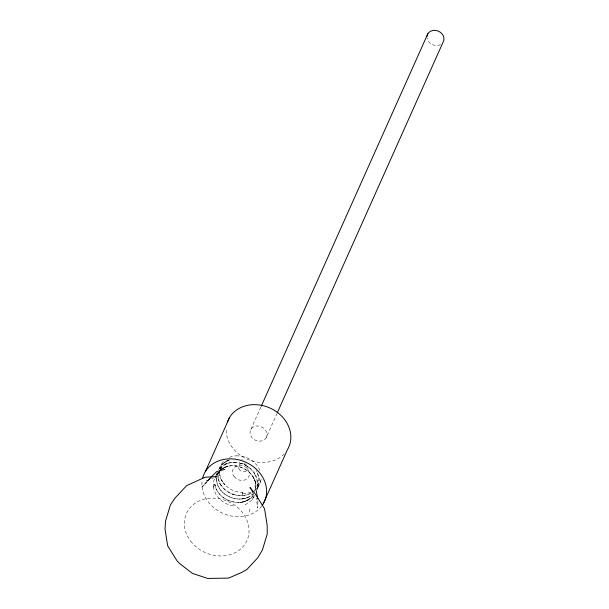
<?xml version="1.0" encoding="UTF-8"?>
<svg xmlns="http://www.w3.org/2000/svg" width="609" height="609" viewBox="0 0 609 609"><rect width="100%" height="100%" fill="white"/><g stroke="black" fill="none" stroke-linecap="round" stroke-linejoin="round"><path stroke-width="0.46" stroke-dasharray="3.04 2.28" d="M216.203 478.248C216.286 495.909 240.761 505.645 253.595 493.975M257.904 500.552L257.79 508.028L256.229 498.147M242.694 492.399A3.768 0.792 88.9 0 0 242.23 494.439L242.07 495.345L242.694 492.399A20.942 17.631 22.8 0 1 225.056 484.947M249.667 512.047L249.972 507.936M217.832 472.873C215.951 490.291 238.895 501.725 252.781 492.361M214.817 484.224L213.477 487.307L214.033 486.85A3.768 1.926 -8.6 0 0 214.977 484.52L214.817 484.224C217.497 501.489 242.846 509.124 254.06 495.254M220.039 470.255L219.636 472.721L219.605 472.211L220.138 476.535L222.597 481.94M257.371 488.57C262.578 468.1 231.283 452.259 218.715 469.897M216.477 475.279L217.322 472.485M256.876 486.294L257.478 483.911L257.401 484.444L256.853 478.864L253.938 472.584L254.798 473.893L250.702 468.915L246.927 466.037L248.289 466.943C240.555 461.325 228.801 460.343 221.547 467.263L221.958 466.92L219.963 469.676M257.158 489.552L258.855 485.251M258.619 486.165L259.289 478.933L256.998 471.731M219.666 469.897L218.288 474.114L218.296 478.651L218.266 478.172C219.689 486.172 226.35 492.278 233.925 494.599L231.77 493.838L236.147 495.163L241.446 495.635L246.478 494.95L251.159 493.039M257.455 486.188L258.673 482.686L258.878 477.981L258.894 478.415L257.683 473.421L256.145 470.551M218.669 469.524C220.428 464.789 224.668 461.203 229.479 459.818M220.306 468.618L220.108 469.082C221.554 465.055 224.66 461.828 228.558 460.122L224.409 462.665L230.347 459.658M250.9 429.322L260.85 407.063M266.11 437.81A8.724 7.369 24.1 0 0 258.01 425.973A8.724 7.369 24.1 0 0 251.388 436.912A8.724 7.369 24.1 0 0 266.11 437.81L276.806 413.907M215.761 475.987L217.39 472.965M254.592 495.437C252.636 499.997 248.731 503.369 244.11 505.074M252.255 499.479L254.638 495.323M219.27 471.693L217.306 475.279L216.545 480.707L216.621 480.075C217.748 492.719 231.466 500.857 243.394 498.725L241.849 498.938L248.708 496.921L253.321 493.579L252.963 493.998M257.417 488.068L259.921 483.561L261.185 478.72A21.711 18.331 24.1 0 1 257.188 487.748M210.265 478.331L202.043 486.994L210.128 478.027M222.513 463.761L221.128 465.261M253.458 494.851C250.39 499.327 245.389 501.725 240.159 502.539L245.457 501.207L250.352 498.307C238.705 507.761 217.992 499.783 215.266 485.442M202.043 486.994L211.894 476.603M220.131 470.026L220.968 469.379M252.933 492.27L255.087 490.618M221.037 469.767L227.804 466.106L222.78 468.435M220.184 470.026C232.661 459.666 253.74 469.189 256.13 484.718M221.623 468.983L222.985 468.001L221.638 468.922M223.518 468.047C235.607 461.074 254.509 470.727 255.818 484.924M209.169 479.489L205.598 481.27L213.439 478.012M244.833 498.451L247.284 497.728M232.569 462.36L234.739 462.315M236.117 455.859L239.71 455.935A21.711 18.331 24.1 0 1 260.157 471.031M241.499 459.673L242.549 459.97M223.724 483.462L224.751 484.703L221.638 480.364M253.831 478.369L254.92 480.501L255.826 485.221M252.446 475.637L254.92 480.501L255.917 485.647M261.71 506.041A33.16 27.999 24.1 0 1 223.366 513.562A33.16 27.999 24.1 0 1 202.173 480.478M284.228 453.857A33.16 27.999 24.1 0 1 247.193 459.171A33.16 27.999 24.1 0 1 226.213 428.142M440.543 44.564A8.724 7.369 24.1 0 1 427.054 38.032M233.384 505.889A21.711 18.331 24.1 0 1 215.061 492.559A20.972 17.889 22.2 0 1 213.523 487.299M213.477 487.307A21.711 18.331 24.1 0 1 215.891 476.169M216.956 474.738A21.711 18.331 24.1 0 1 219.567 472.241M224.949 484.931A21.315 17.836 23 0 1 219.331 471.906M219.621 468.785A21.224 17.737 22.6 0 1 224.043 460.823M229.418 457.329A21.231 17.752 23.3 0 1 236.109 455.836M256.61 488.357A21.711 18.331 24.1 0 1 253.93 490.519M250.817 492.156A21.711 18.331 24.1 0 1 242.664 493.693M226.502 463.746L225.627 464.058L228.436 463.076L226.502 463.746M242.717 463.944L241.316 463.441L243.44 464.233L242.717 463.944M221.341 485.769L219.75 483.203L221.341 485.769M238.956 468.915A4.872 4.111 24.1 0 0 247.155 470.491A4.872 4.111 24.1 0 0 243.691 463.479A4.872 4.111 24.1 0 0 238.956 468.915M234.1 476.558A8.724 7.369 24.1 0 0 248.754 476.71A8.724 7.369 24.1 0 0 239.969 465.223A8.724 7.369 24.1 0 0 234.1 476.558M190.708 541.203A33.16 27.999 24.1 0 0 246.379 541.782A33.16 27.999 24.1 0 0 212.998 498.116A33.16 27.999 24.1 0 0 190.708 541.203"/><path stroke-width="0.91" d="M205.347 471.632L229.593 417.431M261.223 406.241L427.876 33.678M277.171 413.085L443.093 42.173A8.724 7.369 24.1 0 0 437.704 30.884A8.724 7.369 24.1 0 0 426.985 36.494M263.172 503.902L287.418 449.693A33.16 27.999 24.1 0 0 270.053 408.06A33.16 27.999 24.1 0 0 227.271 422.562M210.744 477.365L216.789 471.526L224.866 469.44M215.183 477.289L216.918 476.558L204.936 477.266L186.636 485.655L175.11 497.956L170.406 504.96L165.519 521.167L165.016 529.084L167.681 545.87L177.166 561.026L179.83 563.698L192.391 573.381L207.646 578.443L228.664 578.086L241.644 572.452L246.721 569.659L257.63 557.92L262.372 550.102L267.252 533.941L267.153 525.171L264.55 508.759L255.278 493.945L249.994 487.52L250.931 489.012M251.867 490.511L252.804 492.011M255.209 485.678L257.774 498.748M202.523 478.605A33.16 27.999 24.1 0 1 245.701 462.216A33.16 27.999 24.1 0 1 262.228 505.333"/></g></svg>
